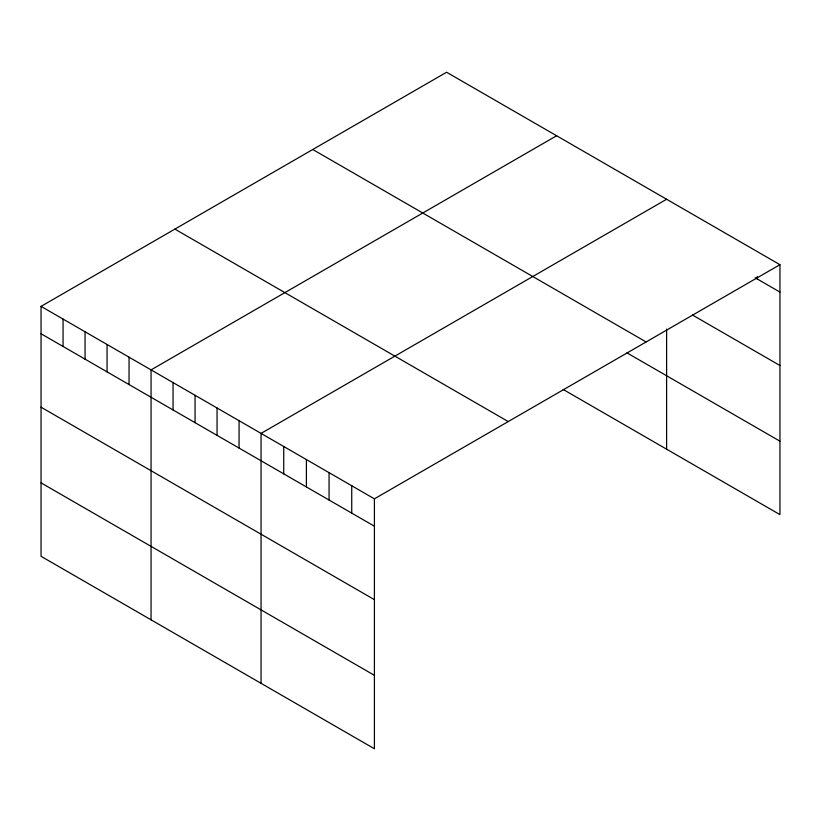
<?xml version="1.0" encoding="UTF-8"?>
<svg xmlns="http://www.w3.org/2000/svg" width="821" height="821" viewBox="0 0 821 821"><rect width="100%" height="100%" fill="white"/><g stroke="black" fill="none" stroke-linecap="round" stroke-linejoin="round"><path stroke-width="1.23" d="M779.95 264.69L374.407 498.84L374.407 748.762L41.05 556.31L41.05 306.377L446.593 72.238L779.95 264.69L779.95 514.623L563.206 389.482M556.607 135.752L151.054 369.891L151.054 619.814M666.611 199.257L261.057 433.396L261.057 683.329M755.125 277.744L779.95 292.071M692.514 315.038L779.95 365.519M312.77 149.504L646.117 341.957M627.008 352.876L779.95 441.185M174.883 229.11L508.23 421.573M41.05 306.377L374.407 498.84M41.05 333.757L374.407 526.21M41.05 407.195L374.407 599.658M41.05 482.861L374.407 675.324M757.28 276.492L757.28 278.986M666.611 329.088L666.611 449.19M351.737 485.745L351.737 513.125M329.067 472.66L329.067 500.04M306.397 459.575L306.397 486.956M283.727 446.491L283.727 473.861M239.065 420.701L239.065 448.071M217.062 407.996L217.062 435.376M195.059 395.291L195.059 422.671M173.057 382.586L173.057 409.966M129.051 357.186L129.051 384.567M107.058 344.481L107.058 371.862M85.056 331.787L85.056 359.157M63.053 319.082L63.053 346.462"/></g></svg>
